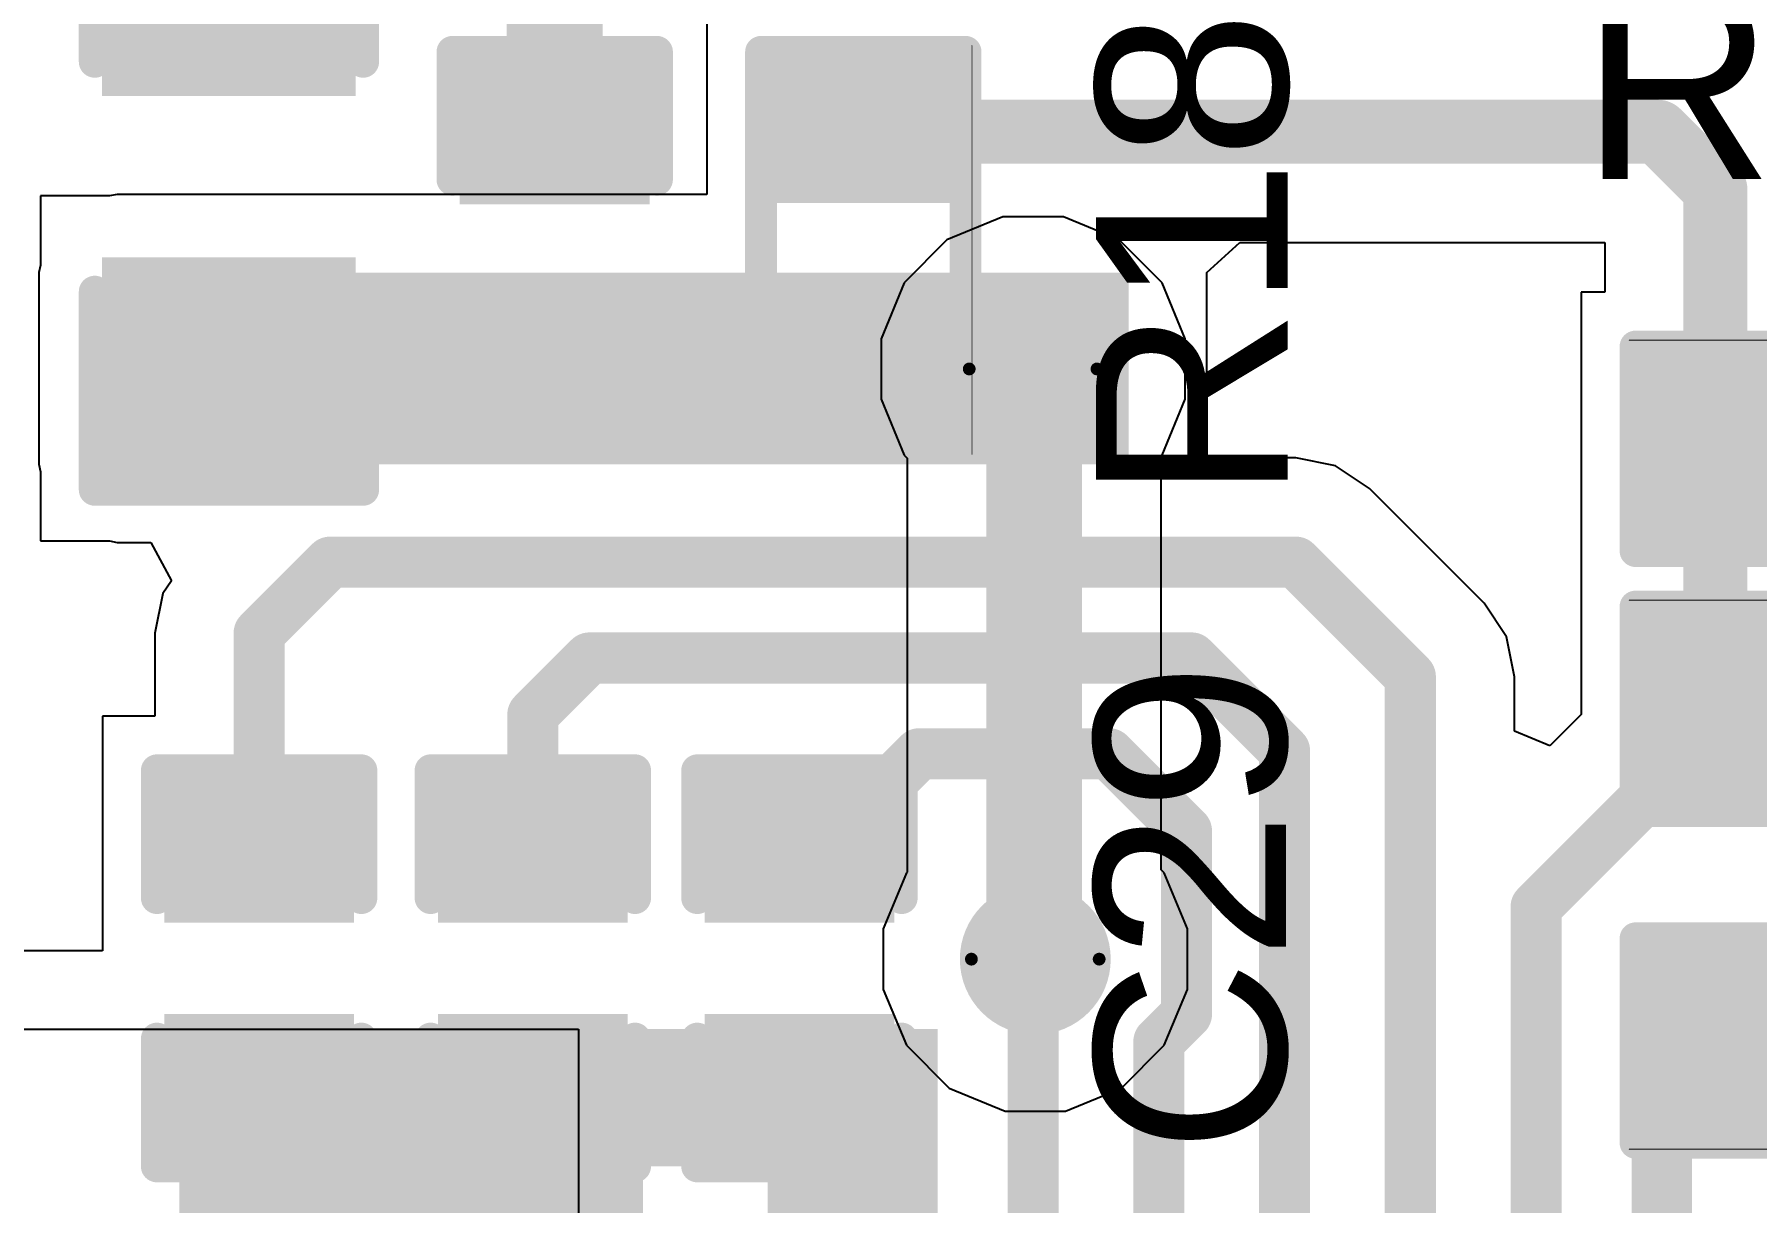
# Model space of a CAD drawing. Header units: inches. Extents: x -46 to 312, y 0 to 111.
# Drawn here: x -36.82 to -29.97, y 22.36 to 27.01 of the extents above; entities that cross this region are included whole.
import ezdxf

# ---------------------------------------------------------------- set-up
doc = ezdxf.new("R2010")
doc.units = ezdxf.units.IN
for name, color, linetype in [('Bottom Layer', 5, 'Continuous'), ('Drill Drawing', 1, 'Continuous'), ('Top Layer', 1, 'Continuous'), ('Top Overlay', 2, 'Continuous'), ('Top Paste', 8, 'Continuous'), ('Top Solder', 216, 'Continuous'), ('Via Holes', 16, 'Continuous')]:
    doc.layers.add(name, color=color, linetype=linetype)
doc.styles.add('Arial', font='', dxfattribs={"height": 0.2})
doc.styles.get('Arial').set_extended_font_data('Arial')

# ---------------------------------------------------------------- blocks, each defined once
blk = doc.blocks.new('R___0402_27')
at = {"layer": 'Top Layer'}
for points in [[(-0.6985, -0.3175), (-0.6985, 0.3175), (-0.2413, 0.3175), (-0.2413, -0.3175)], [(0.2413, -0.3175), (0.2413, 0.3175), (0.6985, 0.3175), (0.6985, -0.3175)]]:
    blk.add_hatch(color=1, dxfattribs=at).paths.add_polyline_path(points)
at = {"layer": 'Top Paste'}
for points in [[(-0.6985, -0.3175), (-0.6985, 0.3175), (-0.2413, 0.3175), (-0.2413, -0.3175)], [(0.2413, -0.3175), (0.2413, 0.3175), (0.6985, 0.3175), (0.6985, -0.3175)]]:
    blk.add_hatch(color=8, dxfattribs=at).paths.add_polyline_path(points)
at = {"layer": 'Top Solder'}
for points in [[(-0.7535, -0.3725), (-0.7535, 0.3725), (-0.1863, 0.3725), (-0.1863, -0.3725)], [(0.1863, -0.3725), (0.1863, 0.3725), (0.7535, 0.3725), (0.7535, -0.3725)]]:
    blk.add_hatch(color=216, dxfattribs=at).paths.add_polyline_path(points)
at = {"layer": 'Top Overlay'}
for points in [[(-0.7874, -0.4064, 0.127, 0.127, 0), (-0.7874, 0.4064, 0.127, 0.127, 0)], [(-0.7874, 0.4064, 0.127, 0.127, 0), (0.7874, 0.4064, 0.127, 0.127, 0)], [(0.7874, -0.4064, 0.127, 0.127, 0), (0.7874, 0.4064, 0.127, 0.127, 0)], [(-0.7874, -0.4064, 0.127, 0.127, 0), (0.7874, -0.4064, 0.127, 0.127, 0)], [(-0.8128, -0.4318, 0.00323, 0.00323, 0), (0.8128, -0.4318, 0.00323, 0.00323, 0)]]:
    blk.add_lwpolyline(points, format="xyseb", dxfattribs=at)
for points in [[(-0.8191, 0.4064, 0.0635, 0.0635, 1), (-0.7556, 0.4064, 0.0635, 0.0635, 1)], [(-0.8191, 0.4064, 0.0635, 0.0635, 1), (-0.7556, 0.4064, 0.0635, 0.0635, 1)], [(0.7556, 0.4064, 0.0635, 0.0635, 1), (0.8191, 0.4064, 0.0635, 0.0635, 1)], [(0.7556, 0.4064, 0.0635, 0.0635, 1), (0.8191, 0.4064, 0.0635, 0.0635, 1)], [(-0.8191, -0.4064, 0.0635, 0.0635, 1), (-0.7556, -0.4064, 0.0635, 0.0635, 1)], [(-0.8191, -0.4064, 0.0635, 0.0635, 1), (-0.7556, -0.4064, 0.0635, 0.0635, 1)], [(0.7556, -0.4064, 0.0635, 0.0635, 1), (0.8191, -0.4064, 0.0635, 0.0635, 1)], [(0.7556, -0.4064, 0.0635, 0.0635, 1), (0.8191, -0.4064, 0.0635, 0.0635, 1)], [(-0.8136, -0.4318, 0.00161, 0.00161, 1), (-0.812, -0.4318, 0.00161, 0.00161, 1)], [(0.812, -0.4318, 0.00161, 0.00161, 1), (0.8136, -0.4318, 0.00161, 0.00161, 1)]]:
    blk.add_lwpolyline(points, format="xyseb", close=True, dxfattribs=at)
blk = doc.blocks.new('R___0402_28')
at = {"layer": 'Top Layer'}
for points in [[(-0.6985, -0.3175), (-0.6985, 0.3175), (-0.2413, 0.3175), (-0.2413, -0.3175)], [(0.2413, -0.3175), (0.2413, 0.3175), (0.6985, 0.3175), (0.6985, -0.3175)]]:
    blk.add_hatch(color=1, dxfattribs=at).paths.add_polyline_path(points)
at = {"layer": 'Top Paste'}
for points in [[(-0.6985, -0.3175), (-0.6985, 0.3175), (-0.2413, 0.3175), (-0.2413, -0.3175)], [(0.2413, -0.3175), (0.2413, 0.3175), (0.6985, 0.3175), (0.6985, -0.3175)]]:
    blk.add_hatch(color=8, dxfattribs=at).paths.add_polyline_path(points)
at = {"layer": 'Top Solder'}
for points in [[(-0.7535, -0.3725), (-0.7535, 0.3725), (-0.1863, 0.3725), (-0.1863, -0.3725)], [(0.1863, -0.3725), (0.1863, 0.3725), (0.7535, 0.3725), (0.7535, -0.3725)]]:
    blk.add_hatch(color=216, dxfattribs=at).paths.add_polyline_path(points)
at = {"layer": 'Top Overlay'}
for points in [[(-0.7874, 0.4064, 0.127, 0.127, 0), (-0.7874, -0.4064, 0.127, 0.127, 0)], [(0.7874, 0.4064, 0.127, 0.127, 0), (-0.7874, 0.4064, 0.127, 0.127, 0)], [(0.7874, 0.4064, 0.127, 0.127, 0), (0.7874, -0.4064, 0.127, 0.127, 0)], [(0.7874, -0.4064, 0.127, 0.127, 0), (-0.7874, -0.4064, 0.127, 0.127, 0)], [(0.8128, -0.4318, 0.00323, 0.00323, 0), (-0.8128, -0.4318, 0.00323, 0.00323, 0)]]:
    blk.add_lwpolyline(points, format="xyseb", dxfattribs=at)
for points in [[(-0.8191, 0.4064, 0.0635, 0.0635, 1), (-0.7556, 0.4064, 0.0635, 0.0635, 1)], [(-0.8191, 0.4064, 0.0635, 0.0635, 1), (-0.7556, 0.4064, 0.0635, 0.0635, 1)], [(0.7556, 0.4064, 0.0635, 0.0635, 1), (0.8191, 0.4064, 0.0635, 0.0635, 1)], [(0.7556, 0.4064, 0.0635, 0.0635, 1), (0.8191, 0.4064, 0.0635, 0.0635, 1)], [(-0.8191, -0.4064, 0.0635, 0.0635, 1), (-0.7556, -0.4064, 0.0635, 0.0635, 1)], [(-0.8191, -0.4064, 0.0635, 0.0635, 1), (-0.7556, -0.4064, 0.0635, 0.0635, 1)], [(0.7556, -0.4064, 0.0635, 0.0635, 1), (0.8191, -0.4064, 0.0635, 0.0635, 1)], [(0.7556, -0.4064, 0.0635, 0.0635, 1), (0.8191, -0.4064, 0.0635, 0.0635, 1)], [(-0.8136, -0.4318, 0.00161, 0.00161, 1), (-0.812, -0.4318, 0.00161, 0.00161, 1)], [(0.812, -0.4318, 0.00161, 0.00161, 1), (0.8136, -0.4318, 0.00161, 0.00161, 1)]]:
    blk.add_lwpolyline(points, format="xyseb", close=True, dxfattribs=at)
blk = doc.blocks.new('R___0402_29')
at = {"layer": 'Top Layer'}
for points in [[(-0.6985, -0.3175), (-0.6985, 0.3175), (-0.2413, 0.3175), (-0.2413, -0.3175)], [(0.2413, -0.3175), (0.2413, 0.3175), (0.6985, 0.3175), (0.6985, -0.3175)]]:
    blk.add_hatch(color=1, dxfattribs=at).paths.add_polyline_path(points)
at = {"layer": 'Top Paste'}
for points in [[(-0.6985, -0.3175), (-0.6985, 0.3175), (-0.2413, 0.3175), (-0.2413, -0.3175)], [(0.2413, -0.3175), (0.2413, 0.3175), (0.6985, 0.3175), (0.6985, -0.3175)]]:
    blk.add_hatch(color=8, dxfattribs=at).paths.add_polyline_path(points)
at = {"layer": 'Top Solder'}
for points in [[(-0.7535, -0.3725), (-0.7535, 0.3725), (-0.1863, 0.3725), (-0.1863, -0.3725)], [(0.1863, -0.3725), (0.1863, 0.3725), (0.7535, 0.3725), (0.7535, -0.3725)]]:
    blk.add_hatch(color=216, dxfattribs=at).paths.add_polyline_path(points)
at = {"layer": 'Top Overlay'}
for points in [[(-0.7874, 0.4064, 0.127, 0.127, 0), (-0.7874, -0.4064, 0.127, 0.127, 0)], [(0.7874, 0.4064, 0.127, 0.127, 0), (-0.7874, 0.4064, 0.127, 0.127, 0)], [(0.7874, 0.4064, 0.127, 0.127, 0), (0.7874, -0.4064, 0.127, 0.127, 0)], [(0.7874, -0.4064, 0.127, 0.127, 0), (-0.7874, -0.4064, 0.127, 0.127, 0)], [(0.8128, -0.4318, 0.00323, 0.00323, 0), (-0.8128, -0.4318, 0.00323, 0.00323, 0)]]:
    blk.add_lwpolyline(points, format="xyseb", dxfattribs=at)
for points in [[(-0.8191, 0.4064, 0.0635, 0.0635, 1), (-0.7556, 0.4064, 0.0635, 0.0635, 1)], [(-0.8191, 0.4064, 0.0635, 0.0635, 1), (-0.7556, 0.4064, 0.0635, 0.0635, 1)], [(0.7556, 0.4064, 0.0635, 0.0635, 1), (0.8191, 0.4064, 0.0635, 0.0635, 1)], [(0.7556, 0.4064, 0.0635, 0.0635, 1), (0.8191, 0.4064, 0.0635, 0.0635, 1)], [(-0.8191, -0.4064, 0.0635, 0.0635, 1), (-0.7556, -0.4064, 0.0635, 0.0635, 1)], [(-0.8191, -0.4064, 0.0635, 0.0635, 1), (-0.7556, -0.4064, 0.0635, 0.0635, 1)], [(0.7556, -0.4064, 0.0635, 0.0635, 1), (0.8191, -0.4064, 0.0635, 0.0635, 1)], [(0.7556, -0.4064, 0.0635, 0.0635, 1), (0.8191, -0.4064, 0.0635, 0.0635, 1)], [(-0.8136, -0.4318, 0.00161, 0.00161, 1), (-0.812, -0.4318, 0.00161, 0.00161, 1)], [(0.812, -0.4318, 0.00161, 0.00161, 1), (0.8136, -0.4318, 0.00161, 0.00161, 1)]]:
    blk.add_lwpolyline(points, format="xyseb", close=True, dxfattribs=at)
blk = doc.blocks.new('R___0402_33')
at = {"layer": 'Top Layer'}
for points in [[(-0.6985, -0.3175), (-0.6985, 0.3175), (-0.2413, 0.3175), (-0.2413, -0.3175)], [(0.2413, -0.3175), (0.2413, 0.3175), (0.6985, 0.3175), (0.6985, -0.3175)]]:
    blk.add_hatch(color=1, dxfattribs=at).paths.add_polyline_path(points)
at = {"layer": 'Top Paste'}
for points in [[(-0.6985, -0.3175), (-0.6985, 0.3175), (-0.2413, 0.3175), (-0.2413, -0.3175)], [(0.2413, -0.3175), (0.2413, 0.3175), (0.6985, 0.3175), (0.6985, -0.3175)]]:
    blk.add_hatch(color=8, dxfattribs=at).paths.add_polyline_path(points)
at = {"layer": 'Top Solder'}
for points in [[(-0.7535, -0.3725), (-0.7535, 0.3725), (-0.1863, 0.3725), (-0.1863, -0.3725)], [(0.1863, -0.3725), (0.1863, 0.3725), (0.7535, 0.3725), (0.7535, -0.3725)]]:
    blk.add_hatch(color=216, dxfattribs=at).paths.add_polyline_path(points)
at = {"layer": 'Top Overlay'}
for points in [[(-0.7874, 0.4064, 0.127, 0.127, 0), (0.7874, 0.4064, 0.127, 0.127, 0)], [(-0.7874, 0.4064, 0.127, 0.127, 0), (-0.7874, -0.4064, 0.127, 0.127, 0)], [(0.7874, 0.4064, 0.127, 0.127, 0), (0.7874, -0.4064, 0.127, 0.127, 0)], [(-0.7874, -0.4064, 0.127, 0.127, 0), (0.7874, -0.4064, 0.127, 0.127, 0)], [(-0.8128, -0.4318, 0.00323, 0.00323, 0), (0.8128, -0.4318, 0.00323, 0.00323, 0)]]:
    blk.add_lwpolyline(points, format="xyseb", dxfattribs=at)
for points in [[(-0.8191, 0.4064, 0.0635, 0.0635, 1), (-0.7556, 0.4064, 0.0635, 0.0635, 1)], [(-0.8191, 0.4064, 0.0635, 0.0635, 1), (-0.7556, 0.4064, 0.0635, 0.0635, 1)], [(0.7556, 0.4064, 0.0635, 0.0635, 1), (0.8191, 0.4064, 0.0635, 0.0635, 1)], [(0.7556, 0.4064, 0.0635, 0.0635, 1), (0.8191, 0.4064, 0.0635, 0.0635, 1)], [(-0.8191, -0.4064, 0.0635, 0.0635, 1), (-0.7556, -0.4064, 0.0635, 0.0635, 1)], [(-0.8191, -0.4064, 0.0635, 0.0635, 1), (-0.7556, -0.4064, 0.0635, 0.0635, 1)], [(0.7556, -0.4064, 0.0635, 0.0635, 1), (0.8191, -0.4064, 0.0635, 0.0635, 1)], [(0.7556, -0.4064, 0.0635, 0.0635, 1), (0.8191, -0.4064, 0.0635, 0.0635, 1)], [(-0.8136, -0.4318, 0.00161, 0.00161, 1), (-0.812, -0.4318, 0.00161, 0.00161, 1)], [(0.812, -0.4318, 0.00161, 0.00161, 1), (0.8136, -0.4318, 0.00161, 0.00161, 1)]]:
    blk.add_lwpolyline(points, format="xyseb", close=True, dxfattribs=at)
blk = doc.blocks.new('C___0402_62')
at = {"layer": 'Top Layer'}
for points in [[(-0.6985, -0.3175), (-0.6985, 0.3175), (-0.2413, 0.3175), (-0.2413, -0.3175)], [(0.2413, -0.3175), (0.2413, 0.3175), (0.6985, 0.3175), (0.6985, -0.3175)]]:
    blk.add_hatch(color=1, dxfattribs=at).paths.add_polyline_path(points)
at = {"layer": 'Top Paste'}
for points in [[(-0.6985, -0.3175), (-0.6985, 0.3175), (-0.2413, 0.3175), (-0.2413, -0.3175)], [(0.2413, -0.3175), (0.2413, 0.3175), (0.6985, 0.3175), (0.6985, -0.3175)]]:
    blk.add_hatch(color=8, dxfattribs=at).paths.add_polyline_path(points)
at = {"layer": 'Top Solder'}
for points in [[(-0.7585, -0.3775), (-0.7585, 0.3775), (-0.1813, 0.3775), (-0.1813, -0.3775)], [(0.1813, -0.3775), (0.1813, 0.3775), (0.7585, 0.3775), (0.7585, -0.3775)]]:
    blk.add_hatch(color=216, dxfattribs=at).paths.add_polyline_path(points)
at = {"layer": 'Top Overlay'}
for points in [[(-0.7874, 0.4064, 0.127, 0.127, 0), (-0.7874, -0.4064, 0.127, 0.127, 0)], [(-0.7874, 0.4064, 0.127, 0.127, 0), (-0.2794, 0.4064, 0.127, 0.127, 0)], [(0.2794, 0.4064, 0.127, 0.127, 0), (0.7874, 0.4064, 0.127, 0.127, 0)], [(0.7874, 0.4064, 0.127, 0.127, 0), (0.7874, -0.4064, 0.127, 0.127, 0)], [(-0.7874, -0.4064, 0.127, 0.127, 0), (-0.2794, -0.4064, 0.127, 0.127, 0)], [(0.2794, -0.4064, 0.127, 0.127, 0), (0.7874, -0.4064, 0.127, 0.127, 0)]]:
    blk.add_lwpolyline(points, format="xyseb", dxfattribs=at)
for points in [[(-0.8191, 0.4064, 0.0635, 0.0635, 1), (-0.7556, 0.4064, 0.0635, 0.0635, 1)], [(-0.8191, 0.4064, 0.0635, 0.0635, 1), (-0.7556, 0.4064, 0.0635, 0.0635, 1)], [(-0.3111, 0.4064, 0.0635, 0.0635, 1), (-0.2477, 0.4064, 0.0635, 0.0635, 1)], [(0.2477, 0.4064, 0.0635, 0.0635, 1), (0.3111, 0.4064, 0.0635, 0.0635, 1)], [(0.7556, 0.4064, 0.0635, 0.0635, 1), (0.8191, 0.4064, 0.0635, 0.0635, 1)], [(0.7556, 0.4064, 0.0635, 0.0635, 1), (0.8191, 0.4064, 0.0635, 0.0635, 1)], [(-0.8191, -0.4064, 0.0635, 0.0635, 1), (-0.7556, -0.4064, 0.0635, 0.0635, 1)], [(-0.8191, -0.4064, 0.0635, 0.0635, 1), (-0.7556, -0.4064, 0.0635, 0.0635, 1)], [(-0.3111, -0.4064, 0.0635, 0.0635, 1), (-0.2477, -0.4064, 0.0635, 0.0635, 1)], [(0.2477, -0.4064, 0.0635, 0.0635, 1), (0.3111, -0.4064, 0.0635, 0.0635, 1)], [(0.7556, -0.4064, 0.0635, 0.0635, 1), (0.8191, -0.4064, 0.0635, 0.0635, 1)], [(0.7556, -0.4064, 0.0635, 0.0635, 1), (0.8191, -0.4064, 0.0635, 0.0635, 1)]]:
    blk.add_lwpolyline(points, format="xyseb", close=True, dxfattribs=at)
blk = doc.blocks.new('C___0402_63')
at = {"layer": 'Top Layer'}
for points in [[(-0.6985, -0.3175), (-0.6985, 0.3175), (-0.2413, 0.3175), (-0.2413, -0.3175)], [(0.2413, -0.3175), (0.2413, 0.3175), (0.6985, 0.3175), (0.6985, -0.3175)]]:
    blk.add_hatch(color=1, dxfattribs=at).paths.add_polyline_path(points)
at = {"layer": 'Top Paste'}
for points in [[(-0.6985, -0.3175), (-0.6985, 0.3175), (-0.2413, 0.3175), (-0.2413, -0.3175)], [(0.2413, -0.3175), (0.2413, 0.3175), (0.6985, 0.3175), (0.6985, -0.3175)]]:
    blk.add_hatch(color=8, dxfattribs=at).paths.add_polyline_path(points)
at = {"layer": 'Top Solder'}
for points in [[(-0.7585, -0.3775), (-0.7585, 0.3775), (-0.1813, 0.3775), (-0.1813, -0.3775)], [(0.1813, -0.3775), (0.1813, 0.3775), (0.7585, 0.3775), (0.7585, -0.3775)]]:
    blk.add_hatch(color=216, dxfattribs=at).paths.add_polyline_path(points)
at = {"layer": 'Top Overlay'}
for points in [[(-0.7874, 0.4064, 0.127, 0.127, 0), (-0.2794, 0.4064, 0.127, 0.127, 0)], [(-0.7874, 0.4064, 0.127, 0.127, 0), (-0.7874, -0.4064, 0.127, 0.127, 0)], [(0.2794, 0.4064, 0.127, 0.127, 0), (0.7874, 0.4064, 0.127, 0.127, 0)], [(0.7874, 0.4064, 0.127, 0.127, 0), (0.7874, -0.4064, 0.127, 0.127, 0)], [(-0.7874, -0.4064, 0.127, 0.127, 0), (-0.2794, -0.4064, 0.127, 0.127, 0)], [(0.2794, -0.4064, 0.127, 0.127, 0), (0.7874, -0.4064, 0.127, 0.127, 0)]]:
    blk.add_lwpolyline(points, format="xyseb", dxfattribs=at)
for points in [[(-0.8191, 0.4064, 0.0635, 0.0635, 1), (-0.7556, 0.4064, 0.0635, 0.0635, 1)], [(-0.8191, 0.4064, 0.0635, 0.0635, 1), (-0.7556, 0.4064, 0.0635, 0.0635, 1)], [(-0.3111, 0.4064, 0.0635, 0.0635, 1), (-0.2477, 0.4064, 0.0635, 0.0635, 1)], [(0.2477, 0.4064, 0.0635, 0.0635, 1), (0.3111, 0.4064, 0.0635, 0.0635, 1)], [(0.7556, 0.4064, 0.0635, 0.0635, 1), (0.8191, 0.4064, 0.0635, 0.0635, 1)], [(0.7556, 0.4064, 0.0635, 0.0635, 1), (0.8191, 0.4064, 0.0635, 0.0635, 1)], [(-0.8191, -0.4064, 0.0635, 0.0635, 1), (-0.7556, -0.4064, 0.0635, 0.0635, 1)], [(-0.8191, -0.4064, 0.0635, 0.0635, 1), (-0.7556, -0.4064, 0.0635, 0.0635, 1)], [(-0.3111, -0.4064, 0.0635, 0.0635, 1), (-0.2477, -0.4064, 0.0635, 0.0635, 1)], [(0.2477, -0.4064, 0.0635, 0.0635, 1), (0.3111, -0.4064, 0.0635, 0.0635, 1)], [(0.7556, -0.4064, 0.0635, 0.0635, 1), (0.8191, -0.4064, 0.0635, 0.0635, 1)], [(0.7556, -0.4064, 0.0635, 0.0635, 1), (0.8191, -0.4064, 0.0635, 0.0635, 1)]]:
    blk.add_lwpolyline(points, format="xyseb", close=True, dxfattribs=at)
blk = doc.blocks.new('C___0402_64')
at = {"layer": 'Top Layer'}
for points in [[(-0.6985, -0.3175), (-0.6985, 0.3175), (-0.2413, 0.3175), (-0.2413, -0.3175)], [(0.2413, -0.3175), (0.2413, 0.3175), (0.6985, 0.3175), (0.6985, -0.3175)]]:
    blk.add_hatch(color=1, dxfattribs=at).paths.add_polyline_path(points)
at = {"layer": 'Top Paste'}
for points in [[(-0.6985, -0.3175), (-0.6985, 0.3175), (-0.2413, 0.3175), (-0.2413, -0.3175)], [(0.2413, -0.3175), (0.2413, 0.3175), (0.6985, 0.3175), (0.6985, -0.3175)]]:
    blk.add_hatch(color=8, dxfattribs=at).paths.add_polyline_path(points)
at = {"layer": 'Top Solder'}
for points in [[(-0.7585, -0.3775), (-0.7585, 0.3775), (-0.1813, 0.3775), (-0.1813, -0.3775)], [(0.1813, -0.3775), (0.1813, 0.3775), (0.7585, 0.3775), (0.7585, -0.3775)]]:
    blk.add_hatch(color=216, dxfattribs=at).paths.add_polyline_path(points)
at = {"layer": 'Top Overlay'}
for points in [[(-0.7874, 0.4064, 0.127, 0.127, 0), (-0.2794, 0.4064, 0.127, 0.127, 0)], [(-0.7874, 0.4064, 0.127, 0.127, 0), (-0.7874, -0.4064, 0.127, 0.127, 0)], [(0.2794, 0.4064, 0.127, 0.127, 0), (0.7874, 0.4064, 0.127, 0.127, 0)], [(0.7874, 0.4064, 0.127, 0.127, 0), (0.7874, -0.4064, 0.127, 0.127, 0)], [(-0.7874, -0.4064, 0.127, 0.127, 0), (-0.2794, -0.4064, 0.127, 0.127, 0)], [(0.2794, -0.4064, 0.127, 0.127, 0), (0.7874, -0.4064, 0.127, 0.127, 0)]]:
    blk.add_lwpolyline(points, format="xyseb", dxfattribs=at)
for points in [[(-0.8191, 0.4064, 0.0635, 0.0635, 1), (-0.7556, 0.4064, 0.0635, 0.0635, 1)], [(-0.8191, 0.4064, 0.0635, 0.0635, 1), (-0.7556, 0.4064, 0.0635, 0.0635, 1)], [(-0.3111, 0.4064, 0.0635, 0.0635, 1), (-0.2477, 0.4064, 0.0635, 0.0635, 1)], [(0.2477, 0.4064, 0.0635, 0.0635, 1), (0.3111, 0.4064, 0.0635, 0.0635, 1)], [(0.7556, 0.4064, 0.0635, 0.0635, 1), (0.8191, 0.4064, 0.0635, 0.0635, 1)], [(0.7556, 0.4064, 0.0635, 0.0635, 1), (0.8191, 0.4064, 0.0635, 0.0635, 1)], [(-0.8191, -0.4064, 0.0635, 0.0635, 1), (-0.7556, -0.4064, 0.0635, 0.0635, 1)], [(-0.8191, -0.4064, 0.0635, 0.0635, 1), (-0.7556, -0.4064, 0.0635, 0.0635, 1)], [(-0.3111, -0.4064, 0.0635, 0.0635, 1), (-0.2477, -0.4064, 0.0635, 0.0635, 1)], [(0.2477, -0.4064, 0.0635, 0.0635, 1), (0.3111, -0.4064, 0.0635, 0.0635, 1)], [(0.7556, -0.4064, 0.0635, 0.0635, 1), (0.8191, -0.4064, 0.0635, 0.0635, 1)], [(0.7556, -0.4064, 0.0635, 0.0635, 1), (0.8191, -0.4064, 0.0635, 0.0635, 1)]]:
    blk.add_lwpolyline(points, format="xyseb", close=True, dxfattribs=at)
blk = doc.blocks.new('C___0402_65')
at = {"layer": 'Top Layer'}
for points in [[(-0.6985, -0.3175), (-0.6985, 0.3175), (-0.2413, 0.3175), (-0.2413, -0.3175)], [(0.2413, -0.3175), (0.2413, 0.3175), (0.6985, 0.3175), (0.6985, -0.3175)]]:
    blk.add_hatch(color=1, dxfattribs=at).paths.add_polyline_path(points)
at = {"layer": 'Top Paste'}
for points in [[(-0.6985, -0.3175), (-0.6985, 0.3175), (-0.2413, 0.3175), (-0.2413, -0.3175)], [(0.2413, -0.3175), (0.2413, 0.3175), (0.6985, 0.3175), (0.6985, -0.3175)]]:
    blk.add_hatch(color=8, dxfattribs=at).paths.add_polyline_path(points)
at = {"layer": 'Top Solder'}
for points in [[(-0.7585, -0.3775), (-0.7585, 0.3775), (-0.1813, 0.3775), (-0.1813, -0.3775)], [(0.1813, -0.3775), (0.1813, 0.3775), (0.7585, 0.3775), (0.7585, -0.3775)]]:
    blk.add_hatch(color=216, dxfattribs=at).paths.add_polyline_path(points)
at = {"layer": 'Top Overlay'}
for points in [[(-0.2794, 0.4064, 0.127, 0.127, 0), (-0.7874, 0.4064, 0.127, 0.127, 0)], [(-0.7874, -0.4064, 0.127, 0.127, 0), (-0.7874, 0.4064, 0.127, 0.127, 0)], [(0.7874, 0.4064, 0.127, 0.127, 0), (0.2794, 0.4064, 0.127, 0.127, 0)], [(0.7874, -0.4064, 0.127, 0.127, 0), (0.7874, 0.4064, 0.127, 0.127, 0)], [(-0.2794, -0.4064, 0.127, 0.127, 0), (-0.7874, -0.4064, 0.127, 0.127, 0)], [(0.7874, -0.4064, 0.127, 0.127, 0), (0.2794, -0.4064, 0.127, 0.127, 0)]]:
    blk.add_lwpolyline(points, format="xyseb", dxfattribs=at)
for points in [[(-0.8191, 0.4064, 0.0635, 0.0635, 1), (-0.7556, 0.4064, 0.0635, 0.0635, 1)], [(-0.8191, 0.4064, 0.0635, 0.0635, 1), (-0.7556, 0.4064, 0.0635, 0.0635, 1)], [(-0.3111, 0.4064, 0.0635, 0.0635, 1), (-0.2477, 0.4064, 0.0635, 0.0635, 1)], [(0.2477, 0.4064, 0.0635, 0.0635, 1), (0.3111, 0.4064, 0.0635, 0.0635, 1)], [(0.7556, 0.4064, 0.0635, 0.0635, 1), (0.8191, 0.4064, 0.0635, 0.0635, 1)], [(0.7556, 0.4064, 0.0635, 0.0635, 1), (0.8191, 0.4064, 0.0635, 0.0635, 1)], [(-0.8191, -0.4064, 0.0635, 0.0635, 1), (-0.7556, -0.4064, 0.0635, 0.0635, 1)], [(-0.8191, -0.4064, 0.0635, 0.0635, 1), (-0.7556, -0.4064, 0.0635, 0.0635, 1)], [(-0.3111, -0.4064, 0.0635, 0.0635, 1), (-0.2477, -0.4064, 0.0635, 0.0635, 1)], [(0.2477, -0.4064, 0.0635, 0.0635, 1), (0.3111, -0.4064, 0.0635, 0.0635, 1)], [(0.7556, -0.4064, 0.0635, 0.0635, 1), (0.8191, -0.4064, 0.0635, 0.0635, 1)], [(0.7556, -0.4064, 0.0635, 0.0635, 1), (0.8191, -0.4064, 0.0635, 0.0635, 1)]]:
    blk.add_lwpolyline(points, format="xyseb", close=True, dxfattribs=at)
blk = doc.blocks.new('C___0603_66')
at = {"layer": 'Top Layer'}
for points in [[(-0.381, 0.4445), (-0.381, -0.4445), (-1.143, -0.4445), (-1.143, 0.4445)], [(1.143, 0.4445), (1.143, -0.4445), (0.381, -0.4445), (0.381, 0.4445)]]:
    blk.add_hatch(color=1, dxfattribs=at).paths.add_polyline_path(points)
at = {"layer": 'Top Paste'}
for points in [[(-0.381, 0.4445), (-0.381, -0.4445), (-1.143, -0.4445), (-1.143, 0.4445)], [(1.143, 0.4445), (1.143, -0.4445), (0.381, -0.4445), (0.381, 0.4445)]]:
    blk.add_hatch(color=8, dxfattribs=at).paths.add_polyline_path(points)
at = {"layer": 'Top Solder'}
for points in [[(-0.321, 0.5045), (-0.321, -0.5045), (-1.203, -0.5045), (-1.203, 0.5045)], [(1.203, 0.5045), (1.203, -0.5045), (0.321, -0.5045), (0.321, 0.5045)]]:
    blk.add_hatch(color=216, dxfattribs=at).paths.add_polyline_path(points)
at = {"layer": 'Top Overlay'}
for points in [[(-1.2446, -0.5334, 0.127, 0.127, 0), (-1.2446, 0.5334, 0.127, 0.127, 0)], [(-0.4572, 0.5334, 0.127, 0.127, 0), (-1.2446, 0.5334, 0.127, 0.127, 0)], [(1.2446, 0.5334, 0.127, 0.127, 0), (0.4572, 0.5334, 0.127, 0.127, 0)], [(1.2446, -0.5334, 0.127, 0.127, 0), (1.2446, 0.5334, 0.127, 0.127, 0)], [(-0.4572, -0.5334, 0.127, 0.127, 0), (-1.2446, -0.5334, 0.127, 0.127, 0)], [(1.2446, -0.5334, 0.127, 0.127, 0), (0.4572, -0.5334, 0.127, 0.127, 0)]]:
    blk.add_lwpolyline(points, format="xyseb", dxfattribs=at)
for points in [[(-1.2764, 0.5334, 0.0635, 0.0635, 1), (-1.2128, 0.5334, 0.0635, 0.0635, 1)], [(-1.2764, 0.5334, 0.0635, 0.0635, 1), (-1.2128, 0.5334, 0.0635, 0.0635, 1)], [(-0.4889, 0.5334, 0.0635, 0.0635, 1), (-0.4254, 0.5334, 0.0635, 0.0635, 1)], [(0.4254, 0.5334, 0.0635, 0.0635, 1), (0.4889, 0.5334, 0.0635, 0.0635, 1)], [(1.2128, 0.5334, 0.0635, 0.0635, 1), (1.2764, 0.5334, 0.0635, 0.0635, 1)], [(1.2128, 0.5334, 0.0635, 0.0635, 1), (1.2764, 0.5334, 0.0635, 0.0635, 1)], [(-1.2764, -0.5334, 0.0635, 0.0635, 1), (-1.2128, -0.5334, 0.0635, 0.0635, 1)], [(-1.2764, -0.5334, 0.0635, 0.0635, 1), (-1.2128, -0.5334, 0.0635, 0.0635, 1)], [(-0.4889, -0.5334, 0.0635, 0.0635, 1), (-0.4254, -0.5334, 0.0635, 0.0635, 1)], [(0.4254, -0.5334, 0.0635, 0.0635, 1), (0.4889, -0.5334, 0.0635, 0.0635, 1)], [(1.2128, -0.5334, 0.0635, 0.0635, 1), (1.2764, -0.5334, 0.0635, 0.0635, 1)], [(1.2128, -0.5334, 0.0635, 0.0635, 1), (1.2764, -0.5334, 0.0635, 0.0635, 1)]]:
    blk.add_lwpolyline(points, format="xyseb", close=True, dxfattribs=at)

msp = doc.modelspace()

# ---------------------------------------------------------------- hatches: boundary and pattern name
at = {"layer": 'Bottom Layer'}
h = msp.add_hatch(color=5, dxfattribs=at)
edge = h.paths.add_edge_path()
edge.add_arc((-32.8448, 25.676), 0.3, 0, 360)
h = msp.add_hatch(color=5, dxfattribs=at)
edge = h.paths.add_edge_path()
edge.add_arc((-32.8361, 23.3294), 0.3, 0, 360)
at = {"layer": 'Top Layer'}
for points in [[(-36.4869, 26.0593), (-36.4869, 25.2973), (-32.4648, 25.2973), (-32.4648, 26.0593)], [(-30.4648, 21.5005), (-30.2248, 21.5005), (-30.2248, 23.3232), (-30.4648, 23.3232)], [(-36.2399, 22.5054), (-33.2248, 22.5054), (-33.2248, 23.0515), (-36.2399, 23.0515)], [(-36.2399, 20.3919), (-34.3962, 20.3919), (-34.3962, 23.0515), (-36.2399, 23.0515)], [(-33.8998, 21.5005), (-33.2248, 21.5005), (-33.2248, 23.0515), (-33.8998, 23.0515)]]:
    msp.add_hatch(color=1, dxfattribs=at).paths.add_polyline_path(points)
h = msp.add_hatch(color=1, dxfattribs=at)
edge = h.paths.add_edge_path()
edge.add_arc((-32.8448, 25.676), 0.3, 0, 360)
h = msp.add_hatch(color=1, dxfattribs=at)
edge = h.paths.add_edge_path()
edge.add_arc((-32.8361, 23.3294), 0.3, 0, 360)
at = {"layer": 'Via Holes'}
h = msp.add_hatch(color=7, dxfattribs=at)
edge = h.paths.add_edge_path()
edge.add_arc((-32.8448, 25.676), 0.15, 0, 360)
h = msp.add_hatch(color=7, dxfattribs=at)
edge = h.paths.add_edge_path()
edge.add_arc((-32.8361, 23.3294), 0.15, 0, 360)

# ---------------------------------------------------------------- linework, layer by layer
at = {"layer": 'Bottom Layer'}
for p, q in [((-32.9651, 26.2808), (-33.1874, 26.1888)), ((-32.7245, 26.2808), (-32.9651, 26.2808)), ((-32.5022, 26.1888), (-32.7245, 26.2808)), ((-33.1874, 26.1888), (-33.3576, 26.0186)), ((-32.3321, 26.0186), (-32.5022, 26.1888)), ((-33.3576, 26.0186), (-33.4496, 25.7964)), ((-32.24, 25.7964), (-32.3321, 26.0186)), ((-33.4496, 25.7964), (-33.4496, 25.5557)), ((-32.24, 25.5557), (-32.24, 25.7964)), ((-33.4496, 25.5557), (-33.3576, 25.3335)), ((-32.3321, 25.3335), (-32.24, 25.5557)), ((-33.3576, 25.3335), (-33.3455, 25.3214)), ((-33.3455, 25.3214), (-33.3455, 23.6753)), ((-32.3355, 25.3301), (-32.3321, 25.3335)), ((-32.3355, 23.684), (-32.3355, 25.3301)), ((-33.3488, 23.672), (-33.4409, 23.4497)), ((-33.3455, 23.6753), (-33.3488, 23.672)), ((-32.3234, 23.672), (-32.3355, 23.684)), ((-32.2313, 23.4497), (-32.3234, 23.672)), ((-33.4409, 23.4497), (-33.4409, 23.2091)), ((-32.2313, 23.2091), (-32.2313, 23.4497)), ((-33.4409, 23.2091), (-33.3488, 22.9868)), ((-32.3234, 22.9868), (-32.2313, 23.2091)), ((-33.3488, 22.9868), (-33.1787, 22.8167)), ((-32.4935, 22.8167), (-32.3234, 22.9868)), ((-33.1787, 22.8167), (-32.9564, 22.7246)), ((-32.7158, 22.7246), (-32.4935, 22.8167)), ((-32.9564, 22.7246), (-32.7158, 22.7246))]:
    msp.add_line(p, q, dxfattribs=at)
for points in [[(-32.8405, 23.3337, 0.381, 0.381, 0), (-32.8405, 25.6717, 0.381, 0.381, 0)], [(-32.8448, 25.676, 0.254, 0.254, 0), (-32.8405, 25.6717, 0.254, 0.254, 0)], [(-32.8405, 23.3337, 0.254, 0.254, 0), (-32.8361, 23.3294, 0.254, 0.254, 0)]]:
    msp.add_lwpolyline(points, format="xyseb", dxfattribs=at)
for points in [[(-32.9357, 25.6717, 0.1905, 0.1905, 1), (-32.7452, 25.6717, 0.1905, 0.1905, 1)], [(-32.9083, 25.676, 0.127, 0.127, 1), (-32.7813, 25.676, 0.127, 0.127, 1)], [(-32.904, 25.6717, 0.127, 0.127, 1), (-32.777, 25.6717, 0.127, 0.127, 1)], [(-32.9357, 23.3337, 0.1905, 0.1905, 1), (-32.7452, 23.3337, 0.1905, 0.1905, 1)], [(-32.904, 23.3337, 0.127, 0.127, 1), (-32.777, 23.3337, 0.127, 0.127, 1)], [(-32.8996, 23.3294, 0.127, 0.127, 1), (-32.7726, 23.3294, 0.127, 0.127, 1)]]:
    msp.add_lwpolyline(points, format="xyseb", close=True, dxfattribs=at)
at = {"layer": 'Drill Drawing'}
for points in [[(-32.5908, 25.676, 0.0508, 0.0508, 1), (-33.0988, 25.676, 0.0508, 0.0508, 1)], [(-33.1115, 25.676, 0.0254, 0.0254, 1), (-33.0861, 25.676, 0.0254, 0.0254, 1)], [(-32.6035, 25.676, 0.0254, 0.0254, 1), (-32.5781, 25.676, 0.0254, 0.0254, 1)], [(-32.5821, 23.3294, 0.0508, 0.0508, 1), (-33.0901, 23.3294, 0.0508, 0.0508, 1)], [(-33.1028, 23.3294, 0.0254, 0.0254, 1), (-33.0774, 23.3294, 0.0254, 0.0254, 1)], [(-32.5948, 23.3294, 0.0254, 0.0254, 1), (-32.5694, 23.3294, 0.0254, 0.0254, 1)]]:
    msp.add_lwpolyline(points, format="xyseb", close=True, dxfattribs=at)
at = {"layer": 'Top Layer'}
for p, q in [((-34.1422, 27.1526), (-34.1422, 26.3701)), ((-36.5169, 26.3641), (-36.7917, 26.3641)), ((-36.7917, 26.3641), (-36.7917, 26.0893)), ((-36.4869, 26.3701), (-36.5169, 26.3641)), ((-34.1422, 26.3701), (-36.4869, 26.3701)), ((-32.1541, 26.0593), (-32.0225, 26.1789)), ((-32.0225, 26.1789), (-30.572, 26.1789)), ((-30.572, 26.1789), (-30.572, 25.9808)), ((-36.7917, 26.0893), (-36.7977, 26.0593)), ((-36.7977, 26.0593), (-36.7977, 25.2973)), ((-32.1541, 25.3223), (-32.1541, 26.0593)), ((-30.572, 25.9808), (-30.6651, 25.9808)), ((-30.6651, 25.9808), (-30.6651, 24.7362)), ((-36.7977, 25.2973), (-36.7917, 25.2674)), ((-31.8005, 25.3223), (-32.1541, 25.3223)), ((-31.642, 25.2908), (-31.8005, 25.3223)), ((-31.5075, 25.2009), (-31.642, 25.2908)), ((-36.7917, 25.2674), (-36.7917, 24.9925)), ((-31.0518, 24.7452), (-31.5075, 25.2009)), ((-36.7917, 24.9925), (-36.5169, 24.9925)), ((-36.5169, 24.9925), (-36.4869, 24.9866)), ((-36.4869, 24.9866), (-36.3528, 24.9866)), ((-36.3528, 24.9866), (-36.2714, 24.8342)), ((-36.2714, 24.8342), (-36.3052, 24.7836)), ((-36.3052, 24.7836), (-36.3367, 24.625)), ((-30.962, 24.6108), (-31.0518, 24.7452)), ((-30.6651, 24.7362), (-30.6651, 24.3025)), ((-36.3367, 24.625), (-36.3367, 24.2961)), ((-30.9305, 24.4522), (-30.962, 24.6108)), ((-30.9305, 24.2362), (-30.9305, 24.4522)), ((-36.3367, 24.2961), (-36.5447, 24.2961)), ((-36.5447, 24.2961), (-36.5447, 23.3623)), ((-30.6651, 24.3025), (-30.7897, 24.1779)), ((-30.7897, 24.1779), (-30.9305, 24.2362)), ((-36.5447, 23.3623), (-36.9528, 23.3623)), ((-37.2636, 23.0515), (-34.6529, 23.0515)), ((-34.6529, 23.0515), (-34.6529, 20.3919))]:
    msp.add_line(p, q, dxfattribs=at)
for points in [[(-34.747, 26.6192, 0.381, 0.381, 0), (-34.747, 27.5833, 0.381, 0.381, 0)], [(-33.5199, 26.6192, 0.254, 0.254, 0), (-30.3603, 26.6192, 0.254, 0.254, 0)], [(-30.3603, 26.6192, 0.254, 0.254, 0), (-30.1317, 26.3906, 0.254, 0.254, 0)], [(-30.1317, 25.3585, 0.254, 0.254, 0), (-30.1317, 26.3906, 0.254, 0.254, 0)], [(-30.1317, 24.3247, 0.254, 0.254, 0), (-30.1317, 25.3585, 0.254, 0.254, 0)], [(-35.9224, 24.625, 0.2032, 0.2032, 0), (-35.6395, 24.9079, 0.2032, 0.2032, 0)], [(-35.6395, 24.9079, 0.2032, 0.2032, 0), (-31.8005, 24.9079, 0.2032, 0.2032, 0)], [(-31.8005, 24.9079, 0.2032, 0.2032, 0), (-31.3448, 24.4522, 0.2032, 0.2032, 0)], [(-35.9224, 23.7627, 0.2032, 0.2032, 0), (-35.9224, 24.625, 0.2032, 0.2032, 0)], [(-34.834, 24.3016, 0.2032, 0.2032, 0), (-34.6087, 24.5269, 0.2032, 0.2032, 0)], [(-34.6087, 24.5269, 0.2032, 0.2032, 0), (-32.2149, 24.5269, 0.2032, 0.2032, 0)], [(-32.2149, 24.5269, 0.2032, 0.2032, 0), (-31.8448, 24.1569, 0.2032, 0.2032, 0)], [(-31.3448, 21.8005, 0.2032, 0.2032, 0), (-31.3448, 24.4522, 0.2032, 0.2032, 0)], [(-30.1317, 24.2358, 0.254, 0.254, 0), (-30.1317, 24.3247, 0.254, 0.254, 0)], [(-34.834, 23.7627, 0.2032, 0.2032, 0), (-34.834, 24.3016, 0.2032, 0.2032, 0)], [(-30.2333, 24.1342, 0.254, 0.254, 0), (-30.1388, 24.2287, 0.254, 0.254, 0)], [(-30.1388, 24.2287, 0.254, 0.254, 0), (-30.1388, 24.2428, 0.254, 0.254, 0)], [(-33.5538, 23.8897, 0.2032, 0.2032, 0), (-33.2976, 24.1459, 0.2032, 0.2032, 0)], [(-33.2976, 24.1459, 0.2032, 0.2032, 0), (-32.5425, 24.1459, 0.2032, 0.2032, 0)], [(-32.5425, 24.1459, 0.2032, 0.2032, 0), (-32.2348, 23.8383, 0.2032, 0.2032, 0)], [(-31.8448, 21.8005, 0.2032, 0.2032, 0), (-31.8448, 24.1569, 0.2032, 0.2032, 0)], [(-30.2474, 24.1342, 0.254, 0.254, 0), (-30.2333, 24.1342, 0.254, 0.254, 0)], [(-30.8448, 23.5368, 0.2032, 0.2032, 0), (-30.2474, 24.1342, 0.2032, 0.2032, 0)], [(-33.7739, 23.7627, 0.2032, 0.2032, 0), (-33.6469, 23.8897, 0.2032, 0.2032, 0)], [(-33.6469, 23.8897, 0.2032, 0.2032, 0), (-33.5538, 23.8897, 0.2032, 0.2032, 0)], [(-32.2348, 23.1113, 0.2032, 0.2032, 0), (-32.2348, 23.8383, 0.2032, 0.2032, 0)], [(-30.8448, 21.8005, 0.2032, 0.2032, 0), (-30.8448, 23.5368, 0.2032, 0.2032, 0)], [(-32.8448, 21.8005, 0.2032, 0.2032, 0), (-32.8448, 23.3207, 0.2032, 0.2032, 0)], [(-32.3448, 23.0013, 0.2032, 0.2032, 0), (-32.2348, 23.1113, 0.2032, 0.2032, 0)], [(-32.3448, 21.8005, 0.2032, 0.2032, 0), (-32.3448, 23.0013, 0.2032, 0.2032, 0)]]:
    msp.add_lwpolyline(points, format="xyseb", dxfattribs=at)
for points in [[(-34.8423, 26.6192, 0.1905, 0.1905, 1), (-34.6518, 26.6192, 0.1905, 0.1905, 1)], [(-33.5834, 26.6192, 0.127, 0.127, 1), (-33.4564, 26.6192, 0.127, 0.127, 1)], [(-30.4238, 26.6192, 0.127, 0.127, 1), (-30.2968, 26.6192, 0.127, 0.127, 1)], [(-30.4238, 26.6192, 0.127, 0.127, 1), (-30.2968, 26.6192, 0.127, 0.127, 1)], [(-30.1952, 26.3906, 0.127, 0.127, 1), (-30.0682, 26.3906, 0.127, 0.127, 1)], [(-30.1952, 26.3906, 0.127, 0.127, 1), (-30.0682, 26.3906, 0.127, 0.127, 1)], [(-30.1952, 25.3585, 0.127, 0.127, 1), (-30.0682, 25.3585, 0.127, 0.127, 1)], [(-30.1952, 25.3585, 0.127, 0.127, 1), (-30.0682, 25.3585, 0.127, 0.127, 1)], [(-35.6903, 24.9079, 0.1016, 0.1016, 1), (-35.5887, 24.9079, 0.1016, 0.1016, 1)], [(-35.6903, 24.9079, 0.1016, 0.1016, 1), (-35.5887, 24.9079, 0.1016, 0.1016, 1)], [(-31.8513, 24.9079, 0.1016, 0.1016, 1), (-31.7497, 24.9079, 0.1016, 0.1016, 1)], [(-31.8513, 24.9079, 0.1016, 0.1016, 1), (-31.7497, 24.9079, 0.1016, 0.1016, 1)], [(-35.9732, 24.625, 0.1016, 0.1016, 1), (-35.8716, 24.625, 0.1016, 0.1016, 1)], [(-35.9732, 24.625, 0.1016, 0.1016, 1), (-35.8716, 24.625, 0.1016, 0.1016, 1)], [(-34.6595, 24.5269, 0.1016, 0.1016, 1), (-34.5579, 24.5269, 0.1016, 0.1016, 1)], [(-34.6595, 24.5269, 0.1016, 0.1016, 1), (-34.5579, 24.5269, 0.1016, 0.1016, 1)], [(-32.2657, 24.5269, 0.1016, 0.1016, 1), (-32.1641, 24.5269, 0.1016, 0.1016, 1)], [(-32.2657, 24.5269, 0.1016, 0.1016, 1), (-32.1641, 24.5269, 0.1016, 0.1016, 1)], [(-31.3956, 24.4522, 0.1016, 0.1016, 1), (-31.294, 24.4522, 0.1016, 0.1016, 1)], [(-31.3956, 24.4522, 0.1016, 0.1016, 1), (-31.294, 24.4522, 0.1016, 0.1016, 1)], [(-30.1952, 24.3247, 0.127, 0.127, 1), (-30.0682, 24.3247, 0.127, 0.127, 1)], [(-30.1952, 24.3247, 0.127, 0.127, 1), (-30.0682, 24.3247, 0.127, 0.127, 1)], [(-34.8848, 24.3016, 0.1016, 0.1016, 1), (-34.7832, 24.3016, 0.1016, 0.1016, 1)], [(-34.8848, 24.3016, 0.1016, 0.1016, 1), (-34.7832, 24.3016, 0.1016, 0.1016, 1)], [(-30.2023, 24.2428, 0.127, 0.127, 1), (-30.0753, 24.2428, 0.127, 0.127, 1)], [(-30.2023, 24.2287, 0.127, 0.127, 1), (-30.0753, 24.2287, 0.127, 0.127, 1)], [(-30.2023, 24.2287, 0.127, 0.127, 1), (-30.0753, 24.2287, 0.127, 0.127, 1)], [(-30.1952, 24.2358, 0.127, 0.127, 1), (-30.0682, 24.2358, 0.127, 0.127, 1)], [(-33.3484, 24.1459, 0.1016, 0.1016, 1), (-33.2468, 24.1459, 0.1016, 0.1016, 1)], [(-33.3484, 24.1459, 0.1016, 0.1016, 1), (-33.2468, 24.1459, 0.1016, 0.1016, 1)], [(-32.5933, 24.1459, 0.1016, 0.1016, 1), (-32.4917, 24.1459, 0.1016, 0.1016, 1)], [(-32.5933, 24.1459, 0.1016, 0.1016, 1), (-32.4917, 24.1459, 0.1016, 0.1016, 1)], [(-31.8956, 24.1569, 0.1016, 0.1016, 1), (-31.794, 24.1569, 0.1016, 0.1016, 1)], [(-31.8956, 24.1569, 0.1016, 0.1016, 1), (-31.794, 24.1569, 0.1016, 0.1016, 1)], [(-30.3109, 24.1342, 0.127, 0.127, 1), (-30.1839, 24.1342, 0.127, 0.127, 1)], [(-30.2968, 24.1342, 0.127, 0.127, 1), (-30.1698, 24.1342, 0.127, 0.127, 1)], [(-30.2968, 24.1342, 0.127, 0.127, 1), (-30.1698, 24.1342, 0.127, 0.127, 1)], [(-30.2982, 24.1342, 0.1016, 0.1016, 1), (-30.1966, 24.1342, 0.1016, 0.1016, 1)], [(-33.6977, 23.8897, 0.1016, 0.1016, 1), (-33.5961, 23.8897, 0.1016, 0.1016, 1)], [(-33.6977, 23.8897, 0.1016, 0.1016, 1), (-33.5961, 23.8897, 0.1016, 0.1016, 1)], [(-33.6046, 23.8897, 0.1016, 0.1016, 1), (-33.503, 23.8897, 0.1016, 0.1016, 1)], [(-33.6046, 23.8897, 0.1016, 0.1016, 1), (-33.503, 23.8897, 0.1016, 0.1016, 1)], [(-32.2856, 23.8383, 0.1016, 0.1016, 1), (-32.184, 23.8383, 0.1016, 0.1016, 1)], [(-32.2856, 23.8383, 0.1016, 0.1016, 1), (-32.184, 23.8383, 0.1016, 0.1016, 1)], [(-35.9732, 23.7627, 0.1016, 0.1016, 1), (-35.8716, 23.7627, 0.1016, 0.1016, 1)], [(-34.8848, 23.7627, 0.1016, 0.1016, 1), (-34.7832, 23.7627, 0.1016, 0.1016, 1)], [(-33.8247, 23.7627, 0.1016, 0.1016, 1), (-33.7231, 23.7627, 0.1016, 0.1016, 1)], [(-30.8956, 23.5368, 0.1016, 0.1016, 1), (-30.794, 23.5368, 0.1016, 0.1016, 1)], [(-30.8956, 23.5368, 0.1016, 0.1016, 1), (-30.794, 23.5368, 0.1016, 0.1016, 1)], [(-32.8956, 23.3207, 0.1016, 0.1016, 1), (-32.794, 23.3207, 0.1016, 0.1016, 1)], [(-32.2856, 23.1113, 0.1016, 0.1016, 1), (-32.184, 23.1113, 0.1016, 0.1016, 1)], [(-32.2856, 23.1113, 0.1016, 0.1016, 1), (-32.184, 23.1113, 0.1016, 0.1016, 1)], [(-32.3956, 23.0013, 0.1016, 0.1016, 1), (-32.294, 23.0013, 0.1016, 0.1016, 1)], [(-32.3956, 23.0013, 0.1016, 0.1016, 1), (-32.294, 23.0013, 0.1016, 0.1016, 1)]]:
    msp.add_lwpolyline(points, format="xyseb", close=True, dxfattribs=at)

# ---------------------------------------------------------------- block references
for name, p, rotation in [('C___0603_66', (-36.0424, 26.4403), 270), ('C___0402_65', (-34.747, 26.1493), 270), ('R___0402_33', (-33.5199, 26.1493), 90), ('R___0402_28', (-29.6618, 25.3585), 180), ('R___0402_29', (-29.6618, 24.3247), 180), ('C___0402_63', (-35.9224, 23.2928), 90), ('C___0402_62', (-34.834, 23.2928), 90), ('C___0402_64', (-33.7739, 23.2928), 90)]:
    msp.add_blockref(name, p, dxfattribs=dict(rotation=rotation))
msp.add_blockref('R___0402_27', (-29.6618, 23.0057))

# ---------------------------------------------------------------- texts
at = {"layer": 'Top Overlay', "style": 'Arial'}
msp.add_text('R25', height=0.762, dxfattribs=at).set_placement((-30.6672, 26.4308))
for s, p in [('R18', (-31.8332, 25.1487)), ('C29', (-31.839, 22.5566))]:
    msp.add_text(s, height=0.762, rotation=90, dxfattribs=at).set_placement(p)

doc.saveas('drawing.dxf')
